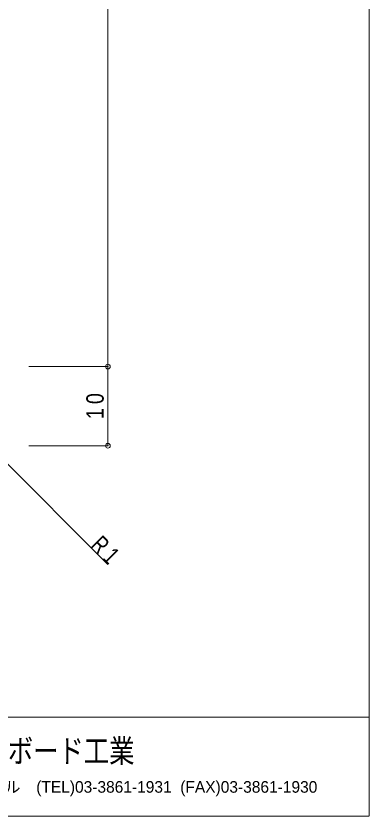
# Model space of a CAD drawing. Units: millimetres at full size, sheet at 1:1; details may follow other scales. Extents: x -141 to 141, y -98 to 98.
# Drawn here: x 96.4 to 141, y -97.5 to 3.5 of the extents above; entities that cross this region are included whole.
import ezdxf
from ezdxf.enums import TextEntityAlignment as Align

# ---------------------------------------------------------------- set-up
doc = ezdxf.new("R2010")
doc.units = ezdxf.units.MM
doc.header["$PDMODE"] = 32
doc.header["$PDSIZE"] = 0.6
for name, color, linetype, lineweight in [('0-3_寸法', 4, 'Continuous', 9), ('0-4_引出線字', 4, 'Continuous', 9), ('F-0_図面枠', 5, 'Continuous', 9), ('F-5_F-5ﾚｲﾔ', 7, 'Continuous', 9)]:
    doc.layers.add(name, color=color, linetype=linetype, lineweight=lineweight)
doc.styles.add('HG創英角ｺﾞｼｯｸUB', font='')
doc.styles.add('HGｺﾞｼｯｸM', font='')
doc.styles.get('HG創英角ｺﾞｼｯｸUB').set_extended_font_data('HG創英角ｺﾞｼｯｸUB')
doc.styles.get('HGｺﾞｼｯｸM').set_extended_font_data('HGｺﾞｼｯｸM')

msp = doc.modelspace()

# ---------------------------------------------------------------- linework, layer by layer
at = {"layer": '0-3_寸法'}
for p, q in [((108, -40.75), (108, 63.25)), ((108, -40.75), (98, -40.75)), ((108, -50.75), (108, -40.75)), ((108, -50.75), (98, -50.75))]:
    msp.add_line(p, q, dxfattribs=at)
for p in [(108, -40.75), (108, -50.75)]:
    msp.add_point(p, dxfattribs=at)
at = {"layer": '0-4_引出線字'}
msp.add_line((92.707, -50.457), (108, -65.75), dxfattribs=at)
at = {"layer": 'F-0_図面枠'}
for p, q in [((141, 97.5), (141, -97.5)), ((-141, -85), (141, -85)), ((141, -97.5), (-141, -97.5))]:
    msp.add_line(p, q, dxfattribs=at)

# ---------------------------------------------------------------- texts
at = {"layer": '0-3_寸法', "color": 7, "insert": (107.5, -47.375), "char_height": 2.199, "attachment_point": 7, "rotation": 90, "style": 'HGｺﾞｼｯｸM'}
msp.add_mtext('\\T1.36;\\W0.85;10', dxfattribs=at)
at = {"layer": '0-4_引出線字', "color": 7, "insert": (105.702, -63.452), "char_height": 2.199, "attachment_point": 7, "rotation": 315, "style": 'HGｺﾞｼｯｸM'}
msp.add_mtext('\\T1.36;\\W0.75;R1', dxfattribs=at)
at = {"layer": 'F-5_F-5ﾚｲﾔ', "style": 'HG創英角ｺﾞｼｯｸUB', "width": 0.8}
msp.add_text('カイダー・ベースボード工業', height=2.933, dxfattribs=at).set_placement((69.75, -91.625), align=Align.BOTTOM_LEFT)
at = {"layer": 'F-5_F-5ﾚｲﾔ', "style": 'HGｺﾞｼｯｸM'}
msp.add_text('〒101-0024 東京都千代田区神田和泉町1-3-4 青木ビル\u3000(TEL)03-3861-1931  (FAX)03-3861-1930', height=1.466, dxfattribs=at).set_placement((49, -95), align=Align.BOTTOM_LEFT)

doc.saveas('drawing.dxf')
